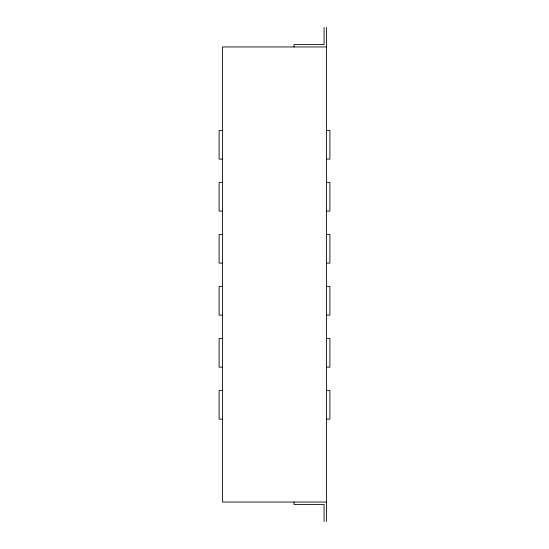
<?xml version="1.0" encoding="UTF-8"?>
<svg xmlns="http://www.w3.org/2000/svg" width="549" height="549" viewBox="0 0 549 549"><rect width="100%" height="100%" fill="white"/><g stroke="black" fill="none" stroke-linecap="round" stroke-linejoin="round"><path stroke-width="0.82" d="M326.511 46.953L222.489 46.953L222.489 502.047L326.511 502.047M222.489 130.47L219.106 130.47L219.106 159.1L222.489 159.1M326.511 130.47L329.894 130.47L329.894 159.1L326.511 159.1M222.489 182.481L219.106 182.481L219.106 211.111L222.489 211.111M326.511 182.481L329.894 182.481L329.894 211.111L326.511 211.111M222.489 234.492L219.106 234.492L219.106 263.122L222.489 263.122M326.511 234.492L329.894 234.492L329.894 263.122L326.511 263.122M222.489 286.503L219.106 286.503L219.106 315.133L222.489 315.133M326.511 286.503L329.894 286.503L329.894 315.133L326.511 315.133M222.489 338.507L219.106 338.507L219.106 367.144L222.489 367.144M326.511 338.507L329.894 338.507L329.894 367.144L326.511 367.144M222.489 390.517L219.106 390.517L219.106 419.155L222.489 419.155M326.511 390.517L329.894 390.517L329.894 419.155L326.511 419.155M326.511 27.45L326.511 521.55M324.075 27.45L324.075 44.517L294.003 44.517L294.003 46.953M324.075 521.55L324.075 504.483L294.003 504.483L294.003 502.047"/></g></svg>
